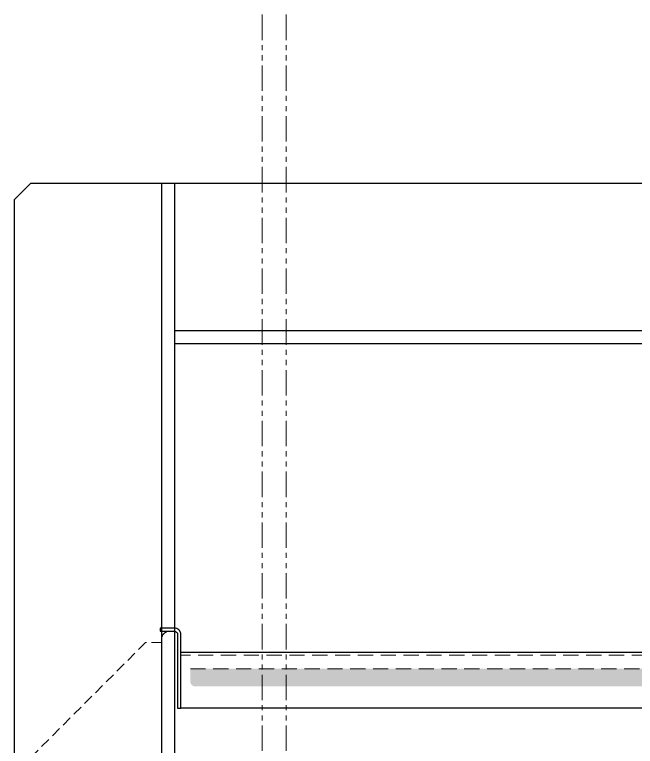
# Model space of a CAD drawing. Header units: millimetres. Extents: x 0 to 51411, y 0 to 16902.
# Drawn here: x 3329.5 to 3718, y 12475.7 to 12933.2 of the extents above; entities that cross this region are included whole.
import ezdxf

# ---------------------------------------------------------------- set-up
doc = ezdxf.new("R2010")
doc.units = ezdxf.units.MM
doc.linetypes.add('HIDDEN2', pattern=[4.7625, 3.175, -1.5875])
doc.linetypes.add('PHANTOM2', pattern=[31.75, 15.875, -3.175, 3.175, -3.175, 3.175, -3.175])
for name, color, linetype, lineweight in [('01_外形線', 7, 'Continuous', 25), ('03_かくれ線', 6, 'HIDDEN2', 13), ('06_PHANTOM', 2, 'PHANTOM2', 13)]:
    doc.layers.add(name, color=color, linetype=linetype, lineweight=lineweight)

# ---------------------------------------------------------------- blocks, each defined once
blk = doc.blocks.new('A$C448B04A9_1_1_1')
at = {"color": 0}
for p, q in [((3, 100), (0, 100)), ((0, 0), (0, 100)), ((8, 18), (8, 95)), ((95, 8), (18, 8)), ((0, 0), (100, 0)), ((100, 3), (100, 0))]:
    blk.add_line(p, q, dxfattribs=at)
for centre, radius, start, end in [((3, 95), 5, 0, 90), ((18, 18), 10, 180, 270), ((95, 3), 5, 0, 90)]:
    blk.add_arc(centre, radius, start, end, dxfattribs=at)

msp = doc.modelspace()

# ---------------------------------------------------------------- hatches: boundary and pattern name
at = {"layer": '03_かくれ線', "transparency": 33554495}
h = msp.add_hatch(color=256, dxfattribs=at)
h.dxf.hatch_style = 1
h.paths.add_polyline_path([(4424.467, 12524.14), (3439.467, 12524.14), (3439.467, 12516.14, 0.4142136), (3442.467, 12513.14), (4096.467, 12513.14, 0.4142136), (4099.467, 12516.14, 0.4142136), (4102.467, 12513.14), (4429.467, 12513.14), (4429.467, 12519.14)])

# ---------------------------------------------------------------- linework, layer by layer
at = {"layer": '01_外形線'}
for p, q in [((3339.467, 12827.64), (3329.467, 12817.64)), ((3429.467, 12827.64), (3339.467, 12827.64)), ((3421.467, 12827.64), (3421.467, 11613.64)), ((5429.467, 12827.64), (3429.467, 12827.64)), ((3429.467, 12827.64), (3429.467, 12727.64)), ((3429.467, 12827.64), (3429.467, 11613.64)), ((3329.467, 11613.64), (3329.467, 12817.64)), ((3429.467, 12735.64), (5429.467, 12735.64)), ((3429.467, 12727.64), (5429.467, 12727.64))]:
    msp.add_line(p, q, dxfattribs=at)
msp.add_lwpolyline([(3431.467, 12499.64), (3433.467, 12499.64), (3433.467, 12545.64, 0.4142136), (3429.467, 12549.64), (3420.467, 12549.64), (3420.467, 12547.64), (3429.467, 12547.64, -0.4142136), (3431.467, 12545.64)], format="xyb", close=True, dxfattribs=at)
msp.add_lwpolyline([(3433.467, 12499.64), (3433.467, 12534.64), (5425.467, 12534.64), (5425.467, 12499.64), (3433.467, 12499.64)], dxfattribs=at)
at = {"layer": '03_かくれ線', "ltscale": 3}
for p, q in [((3429.467, 12547.64), (3426.467, 12547.64)), ((3421.467, 12542.64), (3421.467, 12465.64)), ((5425.467, 12532.64), (3433.467, 12532.64))]:
    msp.add_line(p, q, dxfattribs=at)
at = {"layer": '03_かくれ線', "ltscale": 2}
msp.add_lwpolyline([(3421.467, 12470.64), (3421.467, 12540.64), (3411.467, 12540.64), (3336.467, 12465.64), (3336.467, 12455.64), (3406.467, 12455.64), (3421.467, 12470.64)], dxfattribs=at)
at = {"layer": '03_かくれ線', "ltscale": 3}
msp.add_lwpolyline([(3439.467, 12524.14), (4424.467, 12524.14), (4429.467, 12519.14), (4429.467, 12513.14)], dxfattribs=at)
msp.add_arc((3426.467, 12542.64), 5, 85.96159, 180, dxfattribs=at)
at = {"layer": '06_PHANTOM', "transparency": 33554559}
for p, q in [((3484.467, 12933.188), (3484.467, 11645.764)), ((3499.467, 12933.188), (3499.467, 11645.764))]:
    msp.add_line(p, q, dxfattribs=at)

# ---------------------------------------------------------------- block references
at = {"layer": '06_PHANTOM', "xscale": -1}
msp.add_blockref('A$C448B04A9_1_1_1', (3429.467, 12447.64), dxfattribs=at)

doc.saveas('drawing.dxf')
